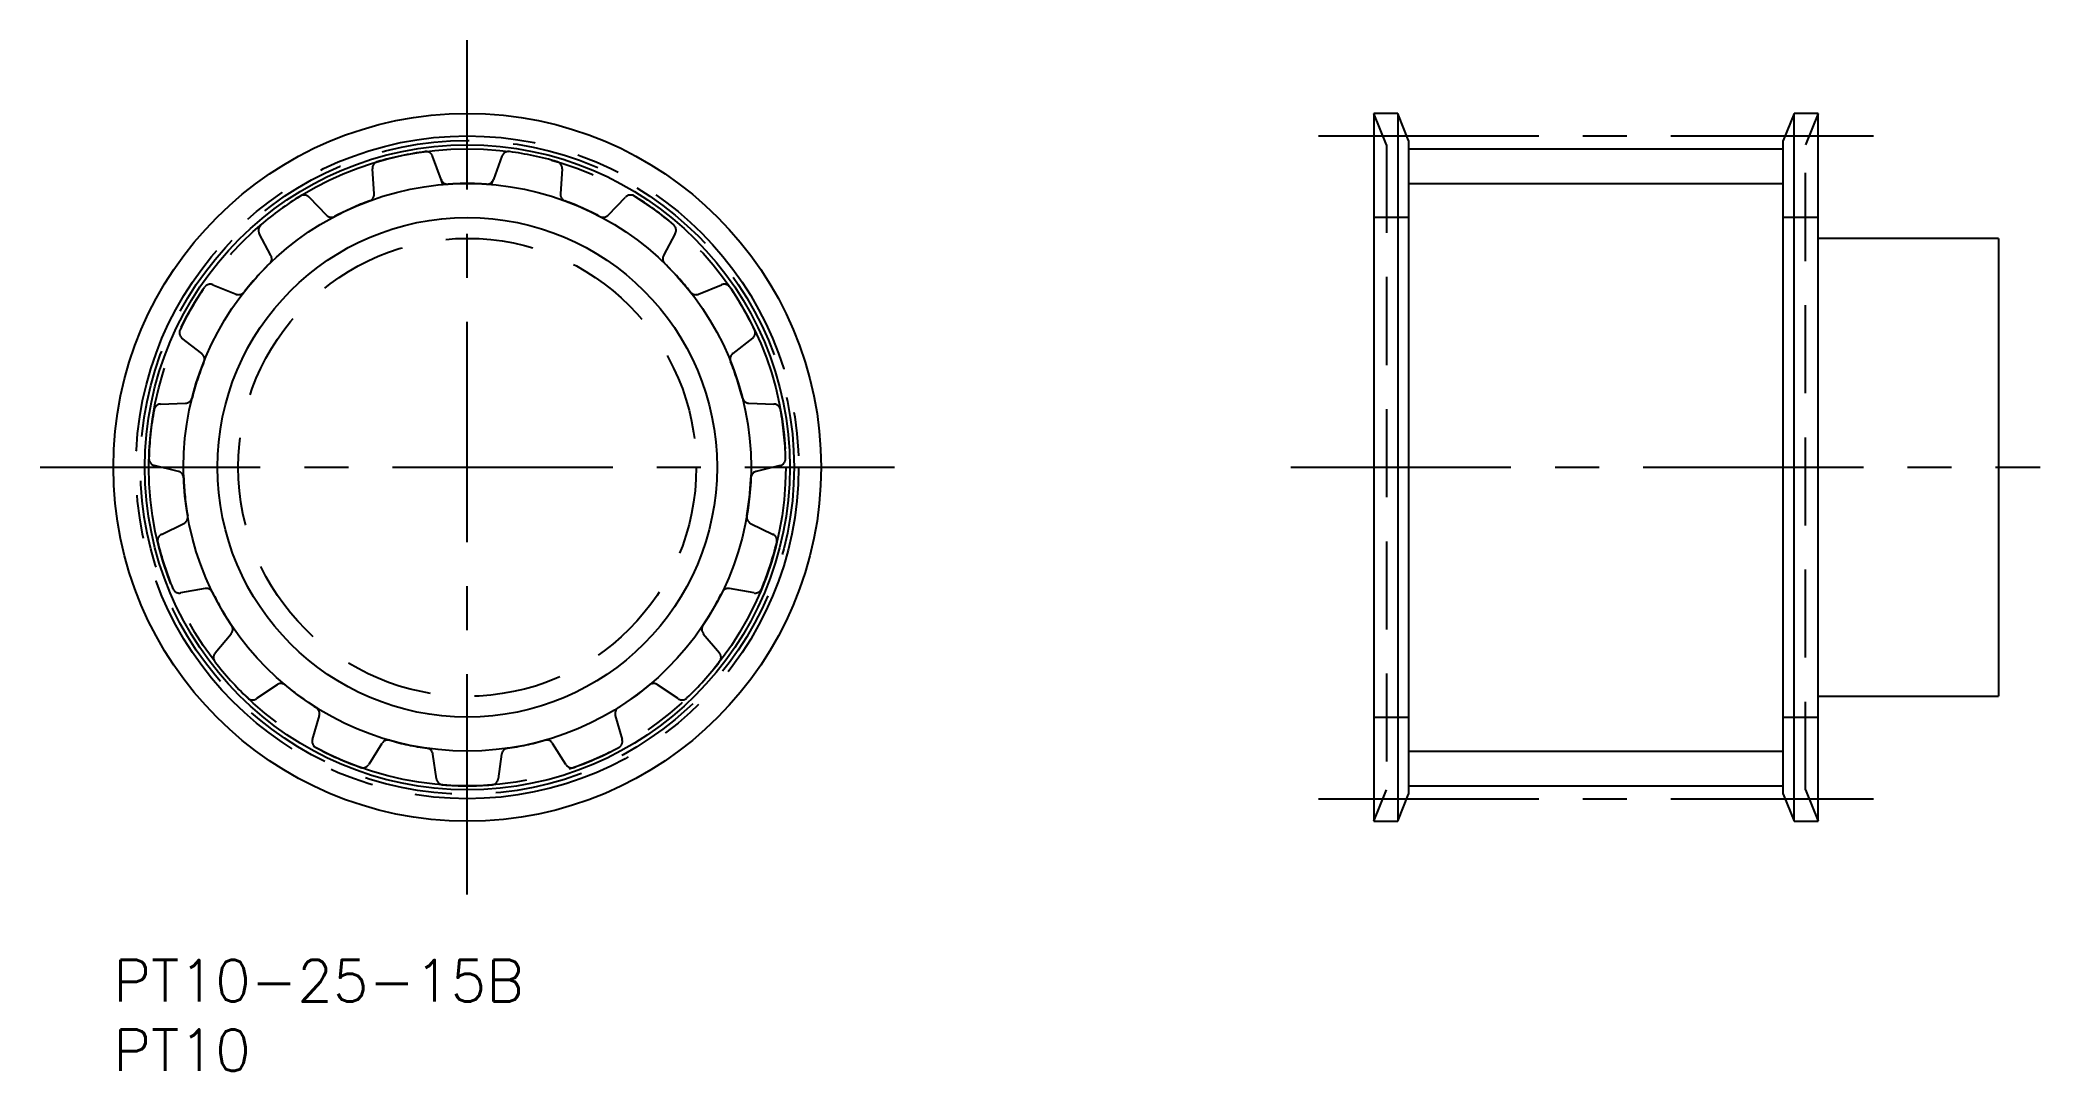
# Model space of a CAD drawing. Extents: x -5 to 139, y -8 to 66.
import ezdxf

# ---------------------------------------------------------------- set-up
doc = ezdxf.new("R2010")
doc.units = 0
doc.header["$LTSCALE"] = 0.5
for name, pattern in [('CENTER', [50.8, 31.75, -6.35, 6.35, -6.35]), ('DASHED', [19.05, 12.7, -6.35]), ('PHANTOM', [63.5, 31.75, -6.35, 6.35, -6.35, 6.35, -6.35])]:
    doc.linetypes.add(name, pattern=pattern)
for name, color, linetype in [('MSM_CENTER', 1, 'CENTER'), ('MSM_CONTINUOUS', 7, 'CONTINUOUS'), ('MSM_DASHED', 4, 'DASHED'), ('MSM_IMAGINARY', 6, 'PHANTOM'), ('MSM_NARROW', 5, 'CONTINUOUS'), ('MSM_PART_NUMBER', 7, 'CONTINUOUS')]:
    doc.layers.add(name, color=color, linetype=linetype)
doc.styles.get("Standard").update_dxf_attribs({"font": 'txt.shx', "height": 3, "bigfont": 'bigfont.shx'})

msp = doc.modelspace()

# ---------------------------------------------------------------- linework, layer by layer
at = {"layer": 'MSM_CENTER'}
for p, q in [((25.5, 4.71), (25.5, 66.29)), ((86.84, 59.38), (126.84, 59.38)), ((-5.29, 35.5), (56.29, 35.5)), ((84.84, 35.5), (138.84, 35.5)), ((86.84, 11.62), (126.84, 11.62))]:
    msp.add_line(p, q, dxfattribs=at)
msp.add_circle((25.5, 35.5), 23.88, dxfattribs=at)
at = {"layer": 'MSM_CONTINUOUS'}
for p, q in [((92.56, 61), (90.84, 61)), ((90.84, 61), (90.84, 10)), ((93.34, 59.05), (92.56, 61)), ((92.56, 61), (92.56, 10)), ((121.12, 61), (120.34, 59.05)), ((122.84, 61), (121.12, 61)), ((121.12, 10), (121.12, 61)), ((122.84, 10), (122.84, 61)), ((93.34, 59.05), (93.34, 11.95)), ((93.34, 58.45), (120.34, 58.45)), ((120.34, 11.95), (120.34, 59.05)), ((135.84, 52), (122.84, 52)), ((135.84, 52), (135.84, 19)), ((122.84, 19), (135.84, 19)), ((92.56, 10), (93.34, 11.95)), ((93.34, 12.55), (120.34, 12.55)), ((120.34, 11.95), (121.12, 10)), ((90.84, 10), (92.56, 10)), ((121.12, 10), (122.84, 10))]:
    msp.add_line(p, q, dxfattribs=at)
for radius in [25.5, 23.24, 18]:
    msp.add_circle((25.5, 35.5), radius, dxfattribs=at)
at = {"layer": 'MSM_DASHED'}
for p, q in [((91.74, 58.74), (90.84, 61)), ((122.84, 61), (121.94, 58.74)), ((23.62, 56.23), (23, 57.92)), ((28, 57.92), (27.38, 56.23)), ((91.74, 58.74), (91.74, 12.26)), ((121.94, 12.26), (121.94, 58.74)), ((18.78, 55.2), (18.66, 57)), ((32.34, 57), (32.22, 55.2)), ((14.1, 54.97), (15.35, 53.67)), ((35.65, 53.67), (36.9, 54.97)), ((93.34, 53.5), (90.84, 53.5)), ((122.84, 53.5), (120.34, 53.5)), ((11.35, 50.77), (10.51, 52.36)), ((40.49, 52.36), (39.65, 50.77)), ((7.17, 48.65), (8.84, 47.98)), ((42.16, 47.98), (43.83, 48.65)), ((6.36, 43.69), (4.94, 44.8)), ((46.06, 44.8), (44.64, 43.69)), ((3.4, 40.06), (5.2, 40.12)), ((45.8, 40.12), (47.6, 40.06)), ((4.69, 35.2), (2.94, 35.64)), ((48.06, 35.64), (46.31, 35.2)), ((3.46, 30.67), (5.08, 31.46)), ((45.92, 31.46), (47.54, 30.67)), ((6.61, 26.76), (4.83, 26.45)), ((46.17, 26.45), (44.39, 26.76)), ((7.33, 22.13), (8.49, 23.51)), ((42.51, 23.51), (43.67, 22.13)), ((11.79, 19.83), (10.3, 18.83)), ((40.7, 18.83), (39.21, 19.83)), ((14.34, 15.89), (14.84, 17.62)), ((36.16, 17.62), (36.66, 15.89)), ((90.84, 17.5), (93.34, 17.5)), ((120.34, 17.5), (122.84, 17.5)), ((19.35, 15.61), (18.4, 14.08)), ((23.28, 13.05), (23.03, 14.83)), ((27.97, 14.83), (27.72, 13.05)), ((32.6, 14.08), (31.65, 15.61)), ((90.84, 10), (91.74, 12.26)), ((121.94, 12.26), (122.84, 10))]:
    msp.add_line(p, q, dxfattribs=at)
for radius in [23.55, 16.5]:
    msp.add_circle((25.5, 35.5), radius, dxfattribs=at)
for centre, radius, start, end in [((25.5, 35.5), 22.95, 97.5912, 106.4088), ((22.53, 57.75), 0.5, 20, 97.5912), ((28.47, 57.75), 0.5, 82.4088, 160), ((25.5, 35.5), 22.95, 73.5912, 82.4088), ((19.16, 57.04), 0.5, 106.4088, 184), ((24.09, 56.4), 0.5, 200, 273.8589), ((26.91, 56.4), 0.5, 266.1411, 340), ((31.84, 57.04), 0.5, 356, 73.5912), ((25.5, 35.5), 22.95, 121.5912, 130.4088), ((13.74, 54.62), 0.5, 44, 121.5912), ((18.29, 55.17), 0.5, 290.1411, 4), ((25.5, 35.5), 20.45, 86.1411, 93.8589), ((32.71, 55.17), 0.5, 176, 249.8589), ((37.26, 54.62), 0.5, 58.4088, 136), ((25.5, 35.5), 22.95, 49.5912, 58.4088), ((15.71, 54.02), 0.5, 224, 297.8589), ((25.5, 35.5), 20.45, 110.1411, 117.8589), ((25.5, 35.5), 20.45, 62.1411, 69.8589), ((35.29, 54.02), 0.5, 242.1411, 316), ((10.95, 52.59), 0.5, 130.4088, 208), ((40.05, 52.59), 0.5, 332, 49.5912), ((10.91, 50.53), 0.5, 314.1411, 28), ((40.09, 50.53), 0.5, 152, 225.8589), ((25.5, 35.5), 20.45, 134.1411, 141.8589), ((25.5, 35.5), 20.45, 38.1411, 45.8589), ((25.5, 35.5), 22.95, 145.5912, 154.4088), ((6.98, 48.19), 0.5, 68, 145.5912), ((9.02, 48.44), 0.5, 248, 321.8589), ((41.98, 48.44), 0.5, 218.1411, 292), ((44.02, 48.19), 0.5, 34.4088, 112), ((25.5, 35.5), 22.95, 25.5912, 34.4088), ((5.25, 45.2), 0.5, 154.4088, 232), ((45.75, 45.2), 0.5, 308, 25.5912), ((6.06, 43.3), 0.5, 338.1411, 52), ((44.94, 43.3), 0.5, 128, 201.8589), ((25.5, 35.5), 20.45, 158.1411, 165.8589), ((25.5, 35.5), 20.45, 14.1411, 21.8589), ((5.18, 40.62), 0.5, 272, 345.8589), ((45.82, 40.62), 0.5, 194.1411, 268), ((25.5, 35.5), 22.95, 169.5912, 178.4088), ((3.42, 39.56), 0.5, 92, 169.5912), ((47.58, 39.56), 0.5, 10.4088, 88), ((25.5, 35.5), 22.95, 1.5912, 10.4088), ((3.06, 36.12), 0.5, 178.4088, 256), ((47.94, 36.12), 0.5, 284, 1.5912), ((4.56, 34.72), 0.5, 2.1411, 76), ((25.5, 35.5), 20.45, 182.1411, 189.8589), ((25.5, 35.5), 20.45, 350.1411, 357.8589), ((46.44, 34.72), 0.5, 104, 177.8589), ((4.86, 31.91), 0.5, 296, 9.8589), ((46.14, 31.91), 0.5, 170.1411, 244), ((3.68, 30.22), 0.5, 116, 193.5912), ((47.32, 30.22), 0.5, 346.4088, 64), ((25.5, 35.5), 22.95, 193.5912, 202.4088), ((25.5, 35.5), 22.95, 337.5912, 346.4088), ((4.75, 26.94), 0.5, 202.4088, 280), ((6.69, 26.27), 0.5, 26.1411, 100), ((25.5, 35.5), 20.45, 206.1411, 213.8589), ((25.5, 35.5), 20.45, 326.1411, 333.8589), ((44.31, 26.27), 0.5, 80, 153.8589), ((46.25, 26.94), 0.5, 260, 337.5912), ((8.1, 23.83), 0.5, 320, 33.8589), ((42.9, 23.83), 0.5, 146.1411, 220), ((7.71, 21.8), 0.5, 140, 217.5912), ((43.29, 21.8), 0.5, 322.4088, 40), ((25.5, 35.5), 22.95, 217.5912, 226.4088), ((25.5, 35.5), 22.95, 313.5912, 322.4088), ((10.02, 19.24), 0.5, 226.4088, 304), ((12.07, 19.42), 0.5, 50.1411, 124), ((25.5, 35.5), 20.45, 230.1411, 237.8589), ((25.5, 35.5), 20.45, 302.1411, 309.8589), ((38.93, 19.42), 0.5, 56, 129.8589), ((40.98, 19.24), 0.5, 236, 313.5912), ((14.35, 17.76), 0.5, 344, 57.8589), ((36.65, 17.76), 0.5, 122.1411, 196), ((14.82, 15.75), 0.5, 164, 241.5912), ((36.18, 15.75), 0.5, 298.4088, 16), ((25.5, 35.5), 22.95, 241.5912, 250.4088), ((19.78, 15.35), 0.5, 74.1411, 148), ((25.5, 35.5), 20.45, 254.1411, 261.8589), ((22.53, 14.76), 0.5, 8, 81.8589), ((28.47, 14.76), 0.5, 98.1411, 172), ((25.5, 35.5), 20.45, 278.1411, 285.8589), ((31.22, 15.35), 0.5, 32, 105.8589), ((25.5, 35.5), 22.95, 289.5912, 298.4088), ((17.97, 14.35), 0.5, 250.4088, 328), ((23.77, 13.12), 0.5, 188, 265.5912), ((27.23, 13.12), 0.5, 274.4088, 352), ((33.03, 14.35), 0.5, 212, 289.5912), ((25.5, 35.5), 22.95, 265.5912, 274.4088)]:
    msp.add_arc(centre, radius, start, end, dxfattribs=at)
at = {"layer": 'MSM_IMAGINARY'}
msp.add_circle((25.5, 35.5), 22.95, dxfattribs=at)
at = {"layer": 'MSM_NARROW'}
for p, q in [((23.75, 55.87), (23.62, 56.23)), ((27.25, 55.87), (27.38, 56.23)), ((93.34, 55.95), (120.34, 55.95)), ((93.34, 15.05), (120.34, 15.05))]:
    msp.add_line(p, q, dxfattribs=at)
msp.add_circle((25.5, 35.5), 20.45, dxfattribs=at)

# ---------------------------------------------------------------- texts
at = {"layer": 'MSM_PART_NUMBER'}
for s, p in [('PT10-25-15B', (0, -3)), ('PT10', (0, -8))]:
    msp.add_text(s, height=3, dxfattribs=at).set_placement(p)

doc.saveas('drawing.dxf')
